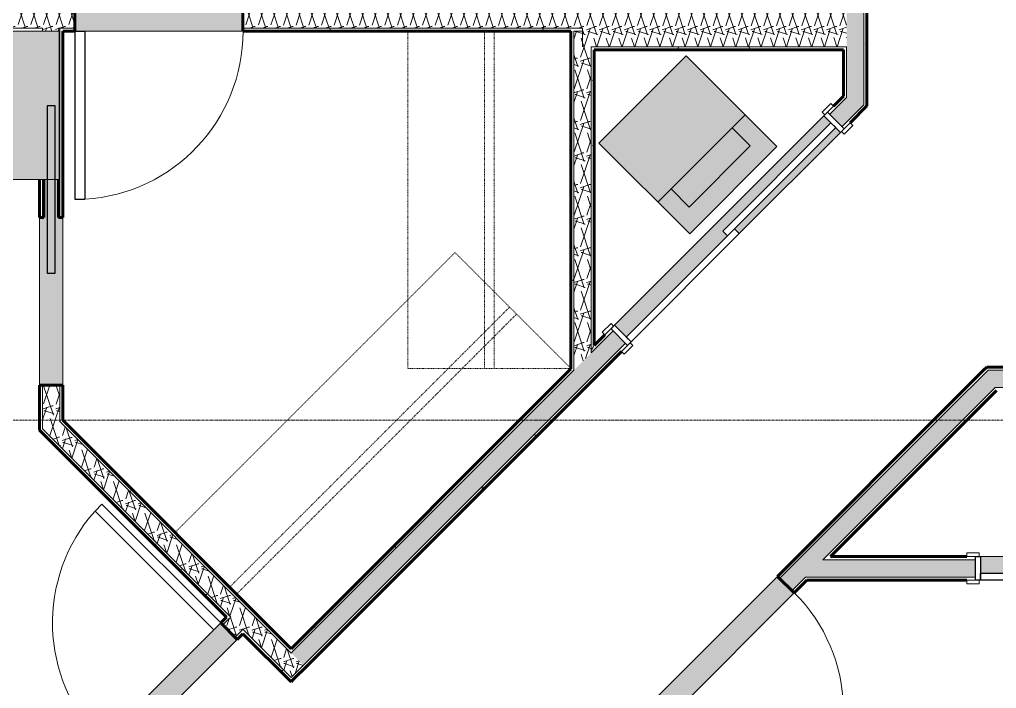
# Model space of a CAD drawing. Header units: inches. Extents: x -4169 to -1846, y 9706 to 12377.
# Drawn here: x -2464 to -2266.1, y 11792.9 to 11928.3 of the extents above; entities that cross this region are included whole.
import ezdxf

# ---------------------------------------------------------------- set-up
doc = ezdxf.new("R2010")
doc.units = ezdxf.units.IN
doc.header["$MEASUREMENT"] = 0
doc.linetypes.add('Dash', pattern=[0.25, 0.125, -0.125])
doc.linetypes.add('Grid Line 1_2_', pattern=[0.875, 0.5, -0.125, 0.125, -0.125])
for name, color, linetype, lineweight in [('0-1', 7, 'Continuous', 5), ('0-2', 50, 'Continuous', 18), ('A-DOOR-1', 250, 'Continuous', 9), ('A-DOOR-2', 90, 'Continuous', 30), ('A-DOOR-FRAM-1', 90, 'Continuous', 30), ('A-WALL-1', 8, 'Continuous', 5), ('A-WALL-4', 10, 'Continuous', 60), ('A-WALL-5', 50, 'Continuous', 18), ('A-WALL-PATT-1', 250, 'Continuous', 9), ('A-WALL-PATT-2', 253, 'Continuous', 9), ('P-SANR-FIXT-2', 250, 'Continuous', 9), ('P-SANR-FIXT-3', 55, 'Continuous', 9), ('Q-CASE-HDLN-1', 250, 'Dash', 9), ('S-GRID-1', 1, 'Grid Line 1_2_', 9)]:
    doc.layers.add(name, color=color, linetype=linetype, lineweight=lineweight)
pattern_1 = [(0, (0, 0), (20.48, 5.12), [0.845, -14.515, 0.845, -14.515, -81.92]), (0, (0, 0), (20.48, 5.12), [-30.72, 0.845, -29.875, 0.845, -14.515, -35.84]), (0, (0, 0), (20.48, 5.12), [-76.8, 0.845, -9.395, 0.845, -24.755]), (120, (7.68, 2.56), (-14.67405, 15.1762003), [0.845, -14.515, 0.845, -14.515, -81.92]), (120, (7.68, 2.56), (-14.67405, 15.1762003), [-30.72, 0.845, -29.875, 0.845, -14.515, -35.84]), (120, (7.68, 2.56), (-14.67405, 15.1762003), [-76.8, 0.845, -9.395, 0.845, -24.755]), (240, (10.24, 12.8), (-5.80595, -20.2962003), [0.845, -14.515, 0.845, -14.515, -81.92]), (240, (10.24, 12.8), (-5.80595, -20.2962003), [-30.72, 0.845, -29.875, 0.845, -14.515, -35.84]), (240, (10.24, 12.8), (-5.80595, -20.2962003), [-76.8, 0.845, -9.395, 0.845, -24.755])]
pattern_2 = [(161.57, (0.32, 0.32), (-2.560496185, -0.000537386), [0, -18.214, 2.022, 0]), (18.43, (-0.32, 0.32), (-2.560496185, 0.000537386), [0, -18.214, 2.022, 0]), (108.43, (0.32, 0.32), (1.27922091, -6.400876726), [6.07, -14.166]), (71.57, (-0.32, 0.32), (1.27922091, 6.400876726), [6.07, -14.166])]

# ---------------------------------------------------------------- blocks, each defined once
blk = doc.blocks.new('POCKET - FLUSH - 2-10 x 6-8-2636667-ENLARGED RCP - 2ND FLOOR PLAN')
at = {"layer": 'A-DOOR-2'}
for p, q in [((-39.67, -0.75), (-39.67, 0.75)), ((-39.67, 0.75), (-5.67, 0.75)), ((-5.67, 0.75), (-5.67, -0.75)), ((-5.67, -0.75), (-39.67, -0.75))]:
    blk.add_line(p, q, dxfattribs=at)
blk = doc.blocks.new('Bath Tub - Maestro - 60_x30_-1372872-ENLARGED RCP - 2ND FLOOR PLAN')
at = {"layer": 'P-SANR-FIXT-3'}
blk.add_hatch(color=256, dxfattribs=at).paths.add_polyline_path([(0, -30), (60, -30), (60, 0), (0, 0)], flags=0)
at = {"layer": 'P-SANR-FIXT-2'}
for p, q in [((0, -30), (0, 0)), ((0, 0), (60, 0)), ((60, 0), (60, -30)), ((60, -30), (0, -30))]:
    blk.add_line(p, q, dxfattribs=at)
for start, end in [(0, 180), (180, 0)]:
    blk.add_arc((10.9375, -15), 1.5, start, end, dxfattribs=at)
blk = doc.blocks.new('OD_CW_Closet - OD_CW_Closet-2069093-ENLARGED RCP - 2ND FLOOR PLAN')
at = {"layer": 'Q-CASE-HDLN-1'}
for p, q in [((0.74, 9.27), (80.94, 9.27)), ((80.94, 9.27), (80.94, -23.91)), ((0.74, -6.37), (80.94, -6.37)), ((0.74, -8.37), (80.94, -8.37))]:
    blk.add_line(p, q, dxfattribs=at)
blk = doc.blocks.new('OD_CW_Closet - OD_CW_Closet-2674726-ENLARGED RCP - 2ND FLOOR PLAN')
at = {"layer": 'Q-CASE-HDLN-1'}
for p, q in [((0.74, -24), (0.74, 9)), ((0.74, 9), (69.04, 9)), ((0.74, -6.5), (69.04, -6.5)), ((0.74, -8.5), (69.04, -8.5))]:
    blk.add_line(p, q, dxfattribs=at)
blk = doc.blocks.new('Stacked Washer and Dryer - 26_x25_ - Private-1372850-ENLARGED RCP - 2ND FLOOR PLAN')
at = {"layer": 'P-SANR-FIXT-3'}
blk.add_hatch(color=256, dxfattribs=at).paths.add_polyline_path([(10.03, 12.5), (0, 12.5), (0, -12.5), (26, -12.5), (26, 12.5), (11.25, 12.5)], flags=0)
at = {"layer": 'P-SANR-FIXT-2'}
for p, q in [((26, 12.5), (0, 12.5)), ((0, -12.5), (0, 12.5)), ((16.91, -12.5), (16.91, 12.5)), ((26, 12.5), (26, -12.5)), ((22.09, 8.75), (16.91, 8.75)), ((22.09, -8.75), (22.09, 8.75)), ((16.91, -8.75), (22.09, -8.75)), ((0, -12.5), (26, -12.5))]:
    blk.add_line(p, q, dxfattribs=at)
blk = doc.blocks.new('SLIDING - FLUSH - 5-0 x 6-8-2636084-ENLARGED RCP - 2ND FLOOR PLAN')
at = {"layer": 'A-DOOR-1'}
for p, q in [((-32.75, 3.25), (-30.25, 3.25)), ((-32.75, 2.5), (-32.75, 3.25)), ((-30.25, 2.5), (-32.75, 2.5)), ((-30.25, 3.25), (-30.25, 2.5)), ((30.25, 3.25), (32.75, 3.25)), ((30.25, 2.5), (30.25, 3.25)), ((32.75, 2.5), (30.25, 2.5)), ((32.75, 3.25), (32.75, 2.5)), ((-32.75, -2.25), (-30.25, -2.25)), ((-32.75, -3), (-32.75, -2.25)), ((-30.25, -3), (-32.75, -3)), ((-30.25, -2.25), (-30.25, -3)), ((30.25, -2.25), (32.75, -2.25)), ((30.25, -3), (30.25, -2.25)), ((32.75, -3), (30.25, -3)), ((32.75, -2.25), (32.75, -3))]:
    blk.add_line(p, q, dxfattribs=at)
at = {"layer": 'A-DOOR-2'}
for p, q in [((-1, 0.5), (30, 0.5)), ((-1, -0.88), (-1, 0.5)), ((30, 0.5), (30, -0.88)), ((-30, -0.88), (1, -0.88)), ((-30, -2.25), (-30, -0.88)), ((30, -0.88), (-1, -0.88)), ((1, -0.88), (1, -2.25)), ((1, -2.25), (-30, -2.25))]:
    blk.add_line(p, q, dxfattribs=at)
at = {"layer": 'A-DOOR-FRAM-1'}
for p, q in [((-31, 2.5), (-30, 2.5)), ((-31, -2.25), (-31, 2.5)), ((-30, 2.5), (-30, -2.25)), ((30, 2.5), (31, 2.5)), ((30, -2.25), (30, 2.5)), ((31, 2.5), (31, -2.25)), ((-30, -2.25), (-31, -2.25)), ((31, -2.25), (30, -2.25))]:
    blk.add_line(p, q, dxfattribs=at)
blk = doc.blocks.new('SWING - SINGLE - FLUSH - 2-10 x 6-8 - PRIVACY-2632541-ENLARGED RCP - 2ND FLOOR PLAN')
at = {"layer": 'A-DOOR-1'}
blk.add_arc((17, 2.37), 34.07, 93.3657, 180, dxfattribs=at)
at = {"layer": 'A-DOOR-2'}
for p, q in [((15, 2.37), (15, 36.38)), ((17, 36.38), (15, 36.38)), ((17, 2.37), (17, 36.38)), ((17, 2.37), (15, 2.37))]:
    blk.add_line(p, q, dxfattribs=at)
blk = doc.blocks.new('SWING - SINGLE - FLUSH - 2-8 x 6-8 - PASSAGE-2632542-ENLARGED RCP - 2ND FLOOR PLAN')
at = {"layer": 'A-DOOR-1'}
blk.add_arc((16, 2.37), 32.07, 93.5759, 180, dxfattribs=at)
at = {"layer": 'A-DOOR-2'}
for p, q in [((14, 2.37), (14, 34.38)), ((16, 34.38), (14, 34.38)), ((16, 2.37), (16, 34.38)), ((16, 2.37), (14, 2.37))]:
    blk.add_line(p, q, dxfattribs=at)
blk = doc.blocks.new('SWING - SINGLE - FLUSH - 2-10 x 6-8 - PASSAGE-2674591-ENLARGED RCP - 2ND FLOOR PLAN')
at = {"layer": 'A-DOOR-1'}
blk.add_arc((17, 2.37), 34.07, 93.3657, 180, dxfattribs=at)
at = {"layer": 'A-DOOR-2'}
for p, q in [((15, 2.37), (15, 36.38)), ((17, 36.38), (15, 36.38)), ((17, 2.37), (17, 36.38)), ((17, 2.37), (15, 2.37))]:
    blk.add_line(p, q, dxfattribs=at)
blk = doc.blocks.new('SLIDING - FLUSH - 6-0 x 6-8-2636082-ENLARGED RCP - 2ND FLOOR PLAN')
at = {"layer": 'A-DOOR-1'}
for p, q in [((-38.75, 3.25), (-36.25, 3.25)), ((-38.75, 2.5), (-38.75, 3.25)), ((-36.25, 2.5), (-38.75, 2.5)), ((-36.25, 3.25), (-36.25, 2.5)), ((36.25, 3.25), (38.75, 3.25)), ((36.25, 2.5), (36.25, 3.25)), ((38.75, 2.5), (36.25, 2.5)), ((38.75, 3.25), (38.75, 2.5)), ((-38.75, -2.25), (-36.25, -2.25)), ((-38.75, -3), (-38.75, -2.25)), ((-36.25, -3), (-38.75, -3)), ((-36.25, -2.25), (-36.25, -3)), ((36.25, -2.25), (38.75, -2.25)), ((36.25, -3), (36.25, -2.25)), ((38.75, -3), (36.25, -3)), ((38.75, -2.25), (38.75, -3))]:
    blk.add_line(p, q, dxfattribs=at)
at = {"layer": 'A-DOOR-2'}
for p, q in [((-1, 0.5), (36, 0.5)), ((-1, -0.875), (-1, 0.5)), ((36, 0.5), (36, -0.875)), ((-36, -0.875), (1, -0.875)), ((-36, -2.25), (-36, -0.875)), ((36, -0.875), (-1, -0.875)), ((1, -0.875), (1, -2.25)), ((1, -2.25), (-36, -2.25))]:
    blk.add_line(p, q, dxfattribs=at)
at = {"layer": 'A-DOOR-FRAM-1'}
for p, q in [((-37, 2.5), (-36, 2.5)), ((-37, -2.25), (-37, 2.5)), ((-36, 2.5), (-36, -2.25)), ((36, 2.5), (37, 2.5)), ((36, -2.25), (36, 2.5)), ((37, 2.5), (37, -2.25)), ((-36, -2.25), (-37, -2.25)), ((37, -2.25), (36, -2.25))]:
    blk.add_line(p, q, dxfattribs=at)
blk = doc.blocks.new('CTR - 1st Phase - Unit Layouts_rvt-1-ENLARGED RCP - 2ND FLOOR PLAN')
at = {"layer": 'A-WALL-1'}
for points in [[(-2418.75, 11925.95), (-2418.75, 11930.7), (-2452.75, 11930.7), (-2452.75, 11925.95), (-2423.26, 11925.95)], [(-2455.2, 11854.26), (-2455.2, 11888.26), (-2456.07, 11888.26), (-2456.07, 11895.95), (-2459.07, 11895.95), (-2459.07, 11888.26), (-2459.95, 11888.26), (-2459.95, 11854.26), (-2455.82, 11854.26)], [(-2331.12, 11788.16), (-2307.08, 11812.21), (-2310.44, 11815.56), (-2334.48, 11791.52), (-2331.57, 11788.61)], [(-2443.9, 11778.76), (-2419.86, 11802.8), (-2423.21, 11806.16), (-2447.26, 11782.12), (-2444.34, 11779.2)]]:
    blk.add_hatch(color=256, dxfattribs=at).paths.add_polyline_path(points, flags=0)
h = blk.add_hatch(color=256, dxfattribs=at)
h.paths.add_polyline_path([(-2341.07, 11864.02), (-2320.56, 11884.53), (-2321.53, 11885.5), (-2299.61, 11907.42), (-2301.03, 11908.83), (-2343.45, 11866.41), (-2341.24, 11864.2)], flags=0)
h.paths.add_polyline_path([(-2318.17, 11884.97), (-2297.67, 11905.47), (-2298.64, 11906.45), (-2319.14, 11885.94)], flags=0)
h = blk.add_hatch(color=256, dxfattribs=at)
h.paths.add_polyline_path([(-2203.03, 11814.8), (-2197.32, 11814.8), (-2197.32, 11816.18), (-2232.32, 11816.18), (-2232.32, 11814.8)], flags=0)
h.paths.add_polyline_path([(-2238.78, 11816.18), (-2234.32, 11816.18), (-2234.32, 11817.55), (-2197.32, 11817.55), (-2197.32, 11819.55), (-2269.32, 11819.55), (-2269.32, 11816.18), (-2239.4, 11816.18)], flags=0)
at = {"layer": 'A-WALL-PATT-1'}
h = blk.add_hatch(dxfattribs=at)
h.set_pattern_fill('FP_1', color=256, style=0, pattern_type=2)
h.set_pattern_definition(pattern_1)
h.paths.add_polyline_path([(-2297.07, 11912.78), (-2296.45, 11913.41), (-2296.45, 11922.83), (-2297.07, 11922.83), (-2297.07, 11916.08)], flags=0)
h.paths.add_polyline_path([(-2297.07, 11930.08), (-2296.45, 11930.08), (-2296.45, 11937.33), (-2297.07, 11937.33), (-2297.07, 11930.7)], flags=0)
h.paths.add_polyline_path([(-2296.45, 11971.33), (-2296.45, 12110.34), (-2297.07, 12110.34), (-2297.07, 11971.33)], flags=0)
h = blk.add_hatch(dxfattribs=at)
h.set_pattern_fill('FP_1', color=256, style=0, pattern_type=2)
h.set_pattern_definition(pattern_1)
h.paths.add_polyline_path([(-2292.95, 11911.08), (-2292.32, 11911.7), (-2292.32, 11937.33), (-2292.95, 11937.33), (-2292.95, 11911.7)], flags=0)
h.paths.add_polyline_path([(-2292.95, 11971.33), (-2292.32, 11971.33), (-2292.32, 12109.09), (-2292.69, 12109.09), (-2292.69, 12109.71), (-2292.32, 12109.71), (-2292.32, 12110.34), (-2292.95, 12110.34), (-2292.95, 12021.8)], flags=0)
h = blk.add_hatch(dxfattribs=at)
h.set_pattern_fill('FP_1', color=256, style=0, pattern_type=2)
h.set_pattern_definition(pattern_1)
h.paths.add_polyline_path([(-2349.92, 11925.95), (-2349.92, 11926.58), (-2418.75, 11926.58), (-2418.75, 11925.95), (-2351.67, 11925.95)], flags=0)
h.paths.add_polyline_path([(-2455.2, 11925.95), (-2452.75, 11925.95), (-2452.75, 11926.58), (-2455.82, 11926.58), (-2455.82, 11925.95)], flags=0)
h.paths.add_polyline_path([(-2459.32, 11925.95), (-2459.32, 11926.58), (-2511.37, 11926.58), (-2511.37, 11925.95), (-2459.95, 11925.95)], flags=0)
h = blk.add_hatch(dxfattribs=at)
h.set_pattern_fill('FP_1', color=256, style=0, pattern_type=2)
h.set_pattern_definition(pattern_1)
h.paths.add_polyline_path([(-2455.2, 11847.16), (-2455.2, 11854.26), (-2455.82, 11854.26), (-2455.82, 11847.79)], flags=0)
h.paths.add_polyline_path([(-2455.2, 11888.26), (-2455.2, 11925.95), (-2455.82, 11925.95), (-2455.82, 11888.26)], flags=0)
h = blk.add_hatch(dxfattribs=at)
h.set_pattern_fill('FP_1', color=256, style=0, pattern_type=2)
h.set_pattern_definition(pattern_1)
h.paths.add_polyline_path([(-2352.3, 11857.56), (-2351.67, 11858.18), (-2351.67, 11925.95), (-2352.3, 11925.95), (-2352.3, 11858.18)], flags=0)
h = blk.add_hatch(dxfattribs=at)
h.set_pattern_fill('FP_1', color=256, style=0, pattern_type=2)
h.set_pattern_definition(pattern_1)
h.paths.add_polyline_path([(-2348.17, 11922.2), (-2297.07, 11922.2), (-2297.07, 11922.83), (-2348.17, 11922.83)], flags=0)
h = blk.add_hatch(dxfattribs=at)
h.set_pattern_fill('FP_1', color=256, style=0, pattern_type=2)
h.set_pattern_definition(pattern_1)
h.paths.add_polyline_path([(-2348.17, 11861.68), (-2347.55, 11862.31), (-2347.55, 11922.2), (-2348.17, 11922.2), (-2348.17, 11862.78)], flags=0)
h = blk.add_hatch(dxfattribs=at)
h.set_pattern_fill('FP_1', color=256, style=0, pattern_type=2)
h.set_pattern_definition(pattern_1)
h.paths.add_polyline_path([(-2408.51, 11800.47), (-2351.67, 11857.3), (-2351.67, 11858.18), (-2408.95, 11800.91)], flags=0)
h.paths.add_polyline_path([(-2348.17, 11860.8), (-2343.72, 11865.26), (-2344.16, 11865.7), (-2348.17, 11861.68), (-2348.17, 11861.12)], flags=0)
h.paths.add_polyline_path([(-2299.88, 11909.1), (-2296.45, 11912.53), (-2296.45, 11913.41), (-2300.32, 11909.54)], flags=0)
h = blk.add_hatch(dxfattribs=at)
h.set_pattern_fill('FP_1', color=256, style=0, pattern_type=2)
h.set_pattern_definition(pattern_1)
h.paths.add_polyline_path([(-2408.51, 11794.64), (-2340.8, 11862.34), (-2341.24, 11862.78), (-2408.95, 11795.08)], flags=0)
h.paths.add_polyline_path([(-2296.96, 11906.18), (-2292.32, 11910.82), (-2292.32, 11911.7), (-2297.4, 11906.62)], flags=0)
h = blk.add_hatch(dxfattribs=at)
h.set_pattern_fill('FP_1', color=256, style=0, pattern_type=2)
h.set_pattern_definition(pattern_1)
h.paths.add_polyline_path([(-2438.19, 11686.93), (-2438.16, 11686.97), (-2438.43, 11687.24), (-2437.88, 11687.24), (-2427.59, 11697.53), (-2428.03, 11697.98), (-2438.64, 11687.37), (-2438.27, 11687)], flags=0)
h.paths.add_polyline_path([(-2375.26, 11749.86), (-2334.04, 11791.08), (-2334.48, 11791.52), (-2375.7, 11750.3)], flags=0)
h.paths.add_polyline_path([(-2310, 11815.12), (-2267.79, 11857.33), (-2268.68, 11857.33), (-2310.44, 11815.56)], flags=0)
h = blk.add_hatch(dxfattribs=at)
h.set_pattern_fill('FP_1', color=256, style=0, pattern_type=2)
h.set_pattern_definition(pattern_1)
h.paths.add_polyline_path([(-2268.68, 11857.33), (-2242.9, 11857.33), (-2242.9, 11857.95), (-2268.05, 11857.95)], flags=0)
h.paths.add_polyline_path([(-2169.78, 11857.33), (-2076.17, 11857.33), (-2076.17, 11857.95), (-2239.4, 11857.95), (-2239.4, 11857.33), (-2181.08, 11857.33)], flags=0)
h = blk.add_hatch(dxfattribs=at)
h.set_pattern_fill('FP_1', color=256, style=0, pattern_type=2)
h.set_pattern_definition(pattern_1)
h.paths.add_polyline_path([(-2432.69, 11687.24), (-2432.05, 11687.24), (-2424.67, 11694.62), (-2425.11, 11695.06), (-2432.93, 11687.24)], flags=0)
h.paths.add_polyline_path([(-2372.34, 11746.94), (-2367.86, 11751.43), (-2368.3, 11751.87), (-2372.79, 11747.39)], flags=0)
h.paths.add_polyline_path([(-2365.38, 11753.9), (-2337.63, 11781.66), (-2338.07, 11782.1), (-2365.83, 11754.35)], flags=0)
h.paths.add_polyline_path([(-2335.15, 11784.13), (-2331.12, 11788.16), (-2331.57, 11788.61), (-2335.6, 11784.58)], flags=0)
h.paths.add_polyline_path([(-2307.08, 11812.21), (-2303.86, 11815.43), (-2304.74, 11815.43), (-2307.52, 11812.65)], flags=0)
h.paths.add_polyline_path([(-2300.36, 11818.93), (-2266.08, 11853.2), (-2266.97, 11853.2), (-2301.24, 11818.93)], flags=0)
h = blk.add_hatch(dxfattribs=at)
h.set_pattern_fill('FP_1', color=256, style=0, pattern_type=2)
h.set_pattern_definition(pattern_1)
h.paths.add_polyline_path([(-2266.97, 11853.2), (-2108.1, 11853.2), (-2108.1, 11853.83), (-2266.34, 11853.83)], flags=0)
h.paths.add_polyline_path([(-2104.6, 11853.2), (-2076.8, 11853.2), (-2076.8, 11853.83), (-2104.6, 11853.83)], flags=0)
h = blk.add_hatch(dxfattribs=at)
h.set_pattern_fill('FP_1', color=256, style=0, pattern_type=2)
h.set_pattern_definition(pattern_1)
h.paths.add_polyline_path([(-2408.95, 11800.03), (-2408.51, 11800.47), (-2455.82, 11847.79), (-2455.82, 11846.9), (-2409.39, 11800.47)], flags=0)
h = blk.add_hatch(dxfattribs=at)
h.set_pattern_fill('FP_1', color=256, style=0, pattern_type=2)
h.set_pattern_definition(pattern_1)
h.paths.add_polyline_path([(-2408.95, 11794.19), (-2408.51, 11794.64), (-2418.71, 11804.84), (-2419.15, 11804.39), (-2412.23, 11797.48)], flags=0)
h.paths.add_polyline_path([(-2421.62, 11806.87), (-2421.18, 11807.31), (-2459.95, 11846.08), (-2459.95, 11845.19), (-2422.07, 11807.31)], flags=0)
h = blk.add_hatch(dxfattribs=at)
h.set_pattern_fill('FP_1', color=256, style=0, pattern_type=2)
h.set_pattern_definition(pattern_1)
h.paths.add_polyline_path([(-2271.92, 11818.93), (-2270.32, 11818.93), (-2270.32, 11819.55), (-2299.73, 11819.55), (-2300.36, 11818.93), (-2272.8, 11818.93)], flags=0)
h.paths.add_polyline_path([(-2196.32, 11818.93), (-2190.32, 11818.93), (-2190.32, 11819.55), (-2196.32, 11819.55)], flags=0)
h.paths.add_polyline_path([(-2104.6, 11818.93), (-2076.8, 11818.94), (-2076.8, 11819.55), (-2104.6, 11819.55)], flags=0)
h.paths.add_polyline_path([(-2113.55, 11818.93), (-2108.1, 11818.93), (-2108.1, 11819.55), (-2116.32, 11819.55), (-2116.32, 11818.93)], flags=0)
h = blk.add_hatch(dxfattribs=at)
h.set_pattern_fill('FP_1', color=256, style=0, pattern_type=2)
h.set_pattern_definition(pattern_1)
h.paths.add_polyline_path([(-2304.48, 11814.8), (-2270.32, 11814.8), (-2270.32, 11815.43), (-2303.86, 11815.43), (-2304.17, 11815.12)], flags=0)
h.paths.add_polyline_path([(-2192.07, 11814.8), (-2190.32, 11814.8), (-2190.32, 11815.43), (-2196.32, 11815.43), (-2196.32, 11814.8), (-2194.57, 11814.8)], flags=0)
h.paths.add_polyline_path([(-2113.55, 11814.8), (-2076.8, 11814.8), (-2076.8, 11815.43), (-2116.32, 11815.43), (-2116.32, 11814.8), (-2114.57, 11814.8)], flags=0)
h = blk.add_hatch(dxfattribs=at)
h.set_pattern_fill('FP_1', color=256, style=0, pattern_type=2)
h.set_pattern_definition(pattern_1)
h.paths.add_polyline_path([(-2489.4, 11739.09), (-2481.18, 11747.32), (-2481.62, 11747.76), (-2489.84, 11739.54)], flags=0)
h.paths.add_polyline_path([(-2478.7, 11749.79), (-2446.81, 11781.68), (-2447.26, 11782.12), (-2479.14, 11750.23)], flags=0)
h.paths.add_polyline_path([(-2422.77, 11805.72), (-2421.62, 11806.87), (-2422.07, 11807.31), (-2423.21, 11806.16)], flags=0)
h = blk.add_hatch(dxfattribs=at)
h.set_pattern_fill('FP_1', color=256, style=0, pattern_type=2)
h.set_pattern_definition(pattern_1)
h.paths.add_polyline_path([(-2486.48, 11736.18), (-2443.9, 11778.76), (-2444.34, 11779.2), (-2486.92, 11736.62)], flags=0)
h.paths.add_polyline_path([(-2419.86, 11802.8), (-2418.71, 11803.95), (-2419.15, 11804.39), (-2420.3, 11803.25)], flags=0)
at = {"layer": 'A-WALL-PATT-2'}
h = blk.add_hatch(dxfattribs=at)
h.set_pattern_fill('FP_2', color=256, style=0, pattern_type=2)
h.set_pattern_definition(pattern_2)
h.paths.add_polyline_path([(-2296.45, 11912.53), (-2292.95, 11916.03), (-2292.95, 11937.33), (-2296.45, 11937.33), (-2296.45, 11912.78)], flags=0)
h.paths.add_polyline_path([(-2296.45, 11971.33), (-2292.95, 11971.33), (-2292.95, 12111.34), (-2296.45, 12111.34), (-2296.45, 12018.96)], flags=0)
h = blk.add_hatch(dxfattribs=at)
h.set_pattern_fill('FP_2', color=256, style=0, pattern_type=2)
h.set_pattern_definition(pattern_2)
h.paths.add_polyline_path([(-2349.92, 11926.58), (-2349.92, 11930.08), (-2418.75, 11930.08), (-2418.75, 11926.58), (-2410.23, 11926.58)], flags=0)
h.paths.add_polyline_path([(-2455.95, 11926.58), (-2452.75, 11926.58), (-2452.75, 11930.08), (-2511.37, 11930.08), (-2511.37, 11926.58), (-2459.32, 11926.58)], flags=0)
h = blk.add_hatch(dxfattribs=at)
h.set_pattern_fill('FP_2', color=256, style=0, pattern_type=2)
h.set_pattern_definition(pattern_2)
h.paths.add_polyline_path([(-2296.45, 11922.83), (-2296.45, 11930.08), (-2349.92, 11930.08), (-2349.92, 11922.83), (-2296.94, 11922.83)], flags=0)
h = blk.add_hatch(dxfattribs=at)
h.set_pattern_fill('FP_2', color=256, style=0, pattern_type=2)
h.set_pattern_definition(pattern_2)
h.paths.add_polyline_path([(-2455.82, 11846.9), (-2455.82, 11854.26), (-2459.32, 11854.26), (-2459.32, 11850.4), (-2456.08, 11847.16)], flags=0)
h.paths.add_polyline_path([(-2456.07, 11888.26), (-2455.82, 11888.26), (-2455.83, 11926.58), (-2459.32, 11926.58), (-2459.32, 11925.95), (-2455.95, 11925.95), (-2455.95, 11895.95), (-2456.07, 11895.95), (-2456.07, 11889.36)], flags=0)
h.paths.add_polyline_path([(-2459.07, 11888.26), (-2459.07, 11895.95), (-2459.32, 11895.95), (-2459.32, 11888.26)], flags=0)
h = blk.add_hatch(dxfattribs=at)
h.set_pattern_fill('FP_2', color=256, style=0, pattern_type=2)
h.set_pattern_definition(pattern_2)
h.paths.add_polyline_path([(-2351.67, 11857.3), (-2348.17, 11860.8), (-2348.17, 11922.83), (-2349.92, 11922.83), (-2349.92, 11925.95), (-2351.67, 11925.95), (-2351.67, 11857.56)], flags=0)
h = blk.add_hatch(dxfattribs=at)
h.set_pattern_fill('FP_2', color=256, style=0, pattern_type=2)
h.set_pattern_definition(pattern_2)
h.paths.add_polyline_path([(-2406.47, 11797.55), (-2341.24, 11862.78), (-2343.72, 11865.26), (-2408.95, 11800.03), (-2406.91, 11797.99)], flags=0)
h.paths.add_polyline_path([(-2297.4, 11906.62), (-2292.95, 11911.08), (-2292.95, 11916.03), (-2299.88, 11909.1), (-2297.49, 11906.71)], flags=0)
h = blk.add_hatch(dxfattribs=at)
h.set_pattern_fill('FP_2', color=256, style=0, pattern_type=2)
h.set_pattern_definition(pattern_2)
h.paths.add_polyline_path([(-2271.29, 11853.83), (-2076.17, 11853.83), (-2076.17, 11857.33), (-2267.79, 11857.33)], flags=0)
h = blk.add_hatch(dxfattribs=at)
h.set_pattern_fill('FP_2', color=256, style=0, pattern_type=2)
h.set_pattern_definition(pattern_2)
h.paths.add_polyline_path([(-2437, 11685.73), (-2437.18, 11685.99), (-2438.16, 11686.97), (-2438.19, 11686.93), (-2437.18, 11685.91)], flags=0)
h.paths.add_polyline_path([(-2433.99, 11687.24), (-2432.93, 11687.24), (-2425.11, 11695.06), (-2427.59, 11697.53), (-2437.88, 11687.24), (-2434.32, 11687.24)], flags=0)
h.paths.add_polyline_path([(-2372.79, 11747.39), (-2331.57, 11788.61), (-2334.04, 11791.08), (-2375.26, 11749.86), (-2372.87, 11747.47)], flags=0)
h.paths.add_polyline_path([(-2307.52, 11812.65), (-2266.34, 11853.83), (-2271.29, 11853.83), (-2310, 11815.12)], flags=0)
h = blk.add_hatch(dxfattribs=at)
h.set_pattern_fill('FP_2', color=256, style=0, pattern_type=2)
h.set_pattern_definition(pattern_2)
h.paths.add_polyline_path([(-2408.95, 11795.08), (-2406.47, 11797.55), (-2459.32, 11850.4), (-2459.32, 11845.45), (-2411.35, 11797.48)], flags=0)
h = blk.add_hatch(dxfattribs=at)
h.set_pattern_fill('FP_2', color=256, style=0, pattern_type=2)
h.set_pattern_definition(pattern_2)
h.paths.add_polyline_path([(-2304.74, 11815.43), (-2270.32, 11815.43), (-2270.32, 11818.93), (-2301.24, 11818.93), (-2304.48, 11815.69)], flags=0)
h.paths.add_polyline_path([(-2196.32, 11815.43), (-2190.32, 11815.43), (-2190.32, 11818.93), (-2196.32, 11818.93)], flags=0)
h.paths.add_polyline_path([(-2076.17, 11815.43), (-2076.17, 11818.93), (-2116.32, 11818.93), (-2116.32, 11815.43), (-2079.78, 11815.43)], flags=0)
h = blk.add_hatch(dxfattribs=at)
h.set_pattern_fill('FP_2', color=256, style=0, pattern_type=2)
h.set_pattern_definition(pattern_2)
h.paths.add_polyline_path([(-2486.92, 11736.62), (-2444.34, 11779.2), (-2446.81, 11781.68), (-2489.4, 11739.09), (-2487.46, 11737.15)], flags=0)
h.paths.add_polyline_path([(-2420.3, 11803.25), (-2418.71, 11804.84), (-2421.18, 11807.31), (-2422.77, 11805.72), (-2421.18, 11804.13)], flags=0)
at = {"layer": 'A-WALL-4'}
for p, q in [((-2292.32, 11937.33), (-2292.32, 11917.53)), ((-2452.75, 11930.7), (-2452.75, 11925.95)), ((-2418.75, 11925.95), (-2418.75, 11930.7)), ((-2455.2, 11925.95), (-2455.2, 11888.26)), ((-2452.75, 11925.95), (-2455.2, 11925.95)), ((-2352.3, 11925.95), (-2418.75, 11925.95)), ((-2352.3, 11857.56), (-2352.3, 11925.95)), ((-2347.55, 11922.2), (-2347.55, 11862.31)), ((-2297.07, 11922.2), (-2347.55, 11922.2)), ((-2297.07, 11912.78), (-2297.07, 11922.2)), ((-2292.32, 11917.53), (-2292.32, 11911.7)), ((-2299.08, 11910.78), (-2297.07, 11912.78)), ((-2292.32, 11910.82), (-2295.72, 11907.42)), ((-2292.32, 11911.7), (-2292.32, 11910.82)), ((-2459.95, 11888.26), (-2459.95, 11895.95)), ((-2459.07, 11895.95), (-2459.07, 11888.26)), ((-2456.07, 11888.26), (-2456.07, 11895.95)), ((-2459.07, 11888.26), (-2459.95, 11888.26)), ((-2455.2, 11888.26), (-2456.07, 11888.26)), ((-2347.55, 11862.31), (-2345.4, 11864.46)), ((-2342.04, 11861.1), (-2405.59, 11797.55)), ((-2408.95, 11800.91), (-2352.3, 11857.56)), ((-2272.8, 11853.2), (-2268.68, 11857.33)), ((-2268.68, 11857.33), (-2268.05, 11857.95)), ((-2268.05, 11857.95), (-2243.53, 11857.95)), ((-2459.95, 11851.91), (-2459.95, 11854.26)), ((-2459.95, 11854.26), (-2455.2, 11854.26)), ((-2455.2, 11854.26), (-2455.2, 11847.16)), ((-2310.44, 11815.56), (-2272.8, 11853.2)), ((-2266.08, 11853.2), (-2299.73, 11819.55)), ((-2459.95, 11846.08), (-2459.95, 11851.91)), ((-2459.95, 11845.19), (-2459.95, 11846.08)), ((-2455.2, 11847.16), (-2408.95, 11800.91)), ((-2422.07, 11807.31), (-2459.95, 11845.19)), ((-2299.73, 11819.55), (-2272.07, 11819.55)), ((-2307.08, 11812.21), (-2310.44, 11815.56)), ((-2304.48, 11814.8), (-2307.08, 11812.21)), ((-2272.07, 11814.8), (-2304.48, 11814.8)), ((-2423.21, 11806.16), (-2422.07, 11807.31)), ((-2419.86, 11802.8), (-2423.21, 11806.16)), ((-2418.71, 11803.95), (-2419.86, 11802.8)), ((-2408.95, 11794.19), (-2418.71, 11803.95)), ((-2405.59, 11797.55), (-2408.51, 11794.64)), ((-2408.51, 11794.64), (-2408.95, 11794.19))]:
    blk.add_line(p, q, dxfattribs=at)
at = {"layer": 'A-WALL-5'}
for p, q in [((-2292.95, 11916.91), (-2292.95, 11937.33)), ((-2511.37, 11926.58), (-2459.32, 11926.58)), ((-2459.32, 11925.95), (-2459.32, 11926.58)), ((-2455.82, 11925.95), (-2455.82, 11926.58)), ((-2455.82, 11926.58), (-2452.75, 11926.58)), ((-2418.75, 11926.58), (-2349.92, 11926.58)), ((-2349.92, 11926.58), (-2349.92, 11925.95)), ((-2349.92, 11925.95), (-2349.92, 11926.58)), ((-2455.82, 11888.26), (-2455.82, 11925.95)), ((-2452.75, 11925.95), (-2418.75, 11925.95)), ((-2351.67, 11925.95), (-2351.67, 11858.18)), ((-2351.67, 11925.95), (-2349.92, 11925.95)), ((-2349.92, 11925.95), (-2351.67, 11925.95)), ((-2349.92, 11925.95), (-2349.92, 11922.83)), ((-2349.92, 11922.83), (-2349.92, 11925.95)), ((-2348.17, 11922.2), (-2348.17, 11922.83)), ((-2348.17, 11922.83), (-2297.07, 11922.83)), ((-2296.45, 11922.83), (-2297.07, 11922.83)), ((-2296.45, 11913.41), (-2296.45, 11922.83)), ((-2348.17, 11922.2), (-2348.17, 11861.68)), ((-2292.95, 11916.03), (-2292.95, 11916.91)), ((-2292.95, 11911.08), (-2292.95, 11916.03)), ((-2299.88, 11909.1), (-2296.45, 11912.53)), ((-2296.45, 11912.53), (-2296.45, 11913.41)), ((-2297.4, 11906.62), (-2292.95, 11911.08)), ((-2301.03, 11908.83), (-2343.45, 11866.41)), ((-2318.17, 11884.97), (-2297.67, 11905.47)), ((-2459.32, 11888.26), (-2459.32, 11895.95)), ((-2459.95, 11888.26), (-2459.95, 11854.26)), ((-2455.2, 11854.26), (-2455.2, 11888.26)), ((-2348.17, 11860.8), (-2343.72, 11865.26)), ((-2406.03, 11797.99), (-2341.24, 11862.78)), ((-2348.17, 11860.8), (-2348.17, 11861.68)), ((-2408.51, 11800.47), (-2351.67, 11857.3)), ((-2351.67, 11857.3), (-2351.67, 11858.18)), ((-2267.79, 11857.33), (-2271.29, 11853.83)), ((-2242.9, 11857.33), (-2267.79, 11857.33)), ((-2459.32, 11851.29), (-2459.32, 11854.26)), ((-2455.82, 11847.79), (-2455.82, 11854.26)), ((-2310, 11815.12), (-2271.92, 11853.2)), ((-2301.24, 11818.93), (-2266.97, 11853.2)), ((-2271.29, 11853.83), (-2271.92, 11853.2)), ((-2266.34, 11853.83), (-2266.97, 11853.2)), ((-2108.1, 11853.83), (-2266.34, 11853.83)), ((-2459.32, 11851.29), (-2459.32, 11850.4)), ((-2459.32, 11850.4), (-2459.32, 11845.45)), ((-2455.82, 11847.79), (-2455.82, 11846.9)), ((-2421.18, 11807.31), (-2459.32, 11845.45)), ((-2408.95, 11800.03), (-2455.82, 11846.9)), ((-2197.32, 11819.55), (-2269.32, 11819.55)), ((-2300.36, 11818.93), (-2301.24, 11818.93)), ((-2270.32, 11818.93), (-2300.36, 11818.93)), ((-2310.44, 11815.56), (-2334.48, 11791.52)), ((-2307.52, 11812.65), (-2304.74, 11815.43)), ((-2303.86, 11815.43), (-2304.74, 11815.43)), ((-2270.32, 11815.43), (-2303.86, 11815.43)), ((-2331.12, 11788.16), (-2307.08, 11812.21)), ((-2423.21, 11806.16), (-2447.26, 11782.12)), ((-2421.62, 11806.87), (-2422.77, 11805.72)), ((-2421.18, 11807.31), (-2421.62, 11806.87)), ((-2419.15, 11804.39), (-2420.3, 11803.25)), ((-2418.71, 11804.84), (-2419.15, 11804.39)), ((-2408.95, 11795.08), (-2418.71, 11804.84)), ((-2443.9, 11778.76), (-2419.86, 11802.8)), ((-2408.95, 11800.03), (-2408.51, 11800.47)), ((-2406.47, 11797.55), (-2406.03, 11797.99)), ((-2408.95, 11795.08), (-2406.47, 11797.55))]:
    blk.add_line(p, q, dxfattribs=at)
at = {"layer": '0-2'}
for name, p in [('Bath Tub - Maestro - 60_x30_-1372872-ENLARGED RCP - 2ND FLOOR PLAN', (-2515.95, 11925.95)), ('SLIDING - FLUSH - 6-0 x 6-8-2636082-ENLARGED RCP - 2ND FLOOR PLAN', (-2233.32, 11817.05))]:
    blk.add_blockref(name, p, dxfattribs=at)
for name, p, rotation in [('SWING - SINGLE - FLUSH - 2-10 x 6-8 - PASSAGE-2674591-ENLARGED RCP - 2ND FLOOR PLAN', (-2435.75, 11928.33), 180), ('OD_CW_Closet - OD_CW_Closet-2674726-ENLARGED RCP - 2ND FLOOR PLAN', (-2376.3, 11856.91), 89.99999999999874), ('Stacked Washer and Dryer - 26_x25_ - Private-1372850-ENLARGED RCP - 2ND FLOOR PLAN', (-2337.77, 11912.16), 315.0000000001177), ('POCKET - FLUSH - 2-10 x 6-8-2636667-ENLARGED RCP - 2ND FLOOR PLAN', (-2457.57, 11871.26), 269.9999999999882), ('SLIDING - FLUSH - 5-0 x 6-8-2636084-ENLARGED RCP - 2ND FLOOR PLAN', (-2320.47, 11885.85), 45.00000000009029), ('OD_CW_Closet - OD_CW_Closet-2069093-ENLARGED RCP - 2ND FLOOR PLAN', (-2426.44, 11817.36), 44.99999999999596), ('SWING - SINGLE - FLUSH - 2-10 x 6-8 - PRIVACY-2632541-ENLARGED RCP - 2ND FLOOR PLAN', (-2433.56, 11792.46), 44.99999999999945), ('SWING - SINGLE - FLUSH - 2-10 x 6-8 - PRIVACY-2632541-ENLARGED RCP - 2ND FLOOR PLAN', (-2320.78, 11801.86), 225.0000000000983), ('SWING - SINGLE - FLUSH - 2-8 x 6-8 - PASSAGE-2632542-ENLARGED RCP - 2ND FLOOR PLAN', (-2493.68, 11762.29), 314.9999999999677)]:
    blk.add_blockref(name, p, dxfattribs=dict(at, rotation=rotation))
blk = doc.blocks.new('CTR - 1st Phase - Shell_rvt-1-ENLARGED RCP - 2ND FLOOR PLAN')
at = {"layer": 'S-GRID-1'}
blk.add_line((-1846.46, 11847.19), (-4136.46, 11847.19), dxfattribs=at)

msp = doc.modelspace()

# ---------------------------------------------------------------- block references
at = {"layer": '0-1'}
for name in ['CTR - 1st Phase - Shell_rvt-1-ENLARGED RCP - 2ND FLOOR PLAN', 'CTR - 1st Phase - Unit Layouts_rvt-1-ENLARGED RCP - 2ND FLOOR PLAN']:
    msp.add_blockref(name, (0, 0), dxfattribs=at)

doc.saveas('drawing.dxf')
